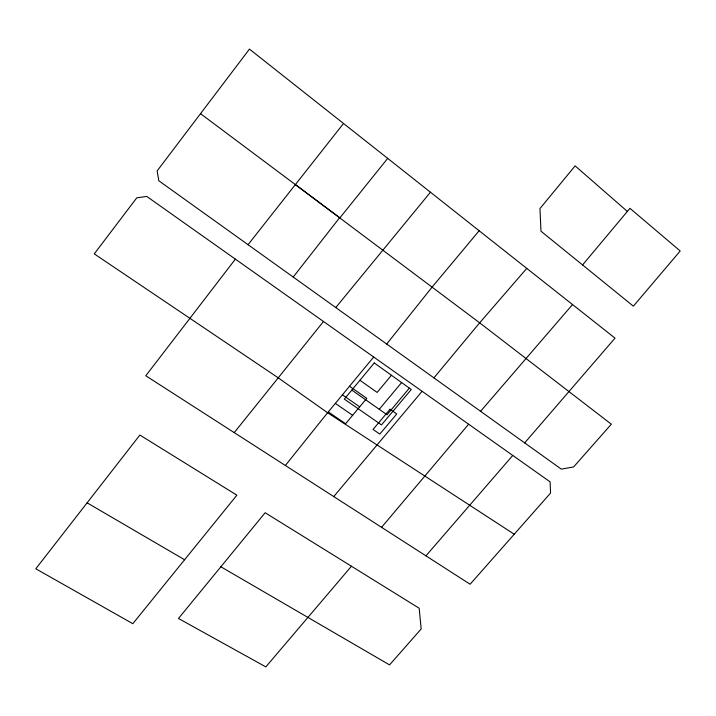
<?xml version="1.0" encoding="UTF-8"?>
<svg xmlns="http://www.w3.org/2000/svg" width="716" height="716" viewBox="0 0 716 716"><rect width="100%" height="100%" fill="white"/><g stroke="black" fill="none" stroke-linecap="round" stroke-linejoin="round"><path stroke-width="1.07" d="M235.367 259.147L145.787 375.766L470.108 584.238L550.55 493.073L550.094 481.859L146.771 196.426L136.774 197.831L94.27 253.876L278.363 377.923L327.597 412.756L514.231 534.234M87.11 502.838L35.8 568.781L132.818 623.699L236.88 495.177L139.88 435.042L87.11 502.838L184.603 559.751M293.202 277.074L339.644 217.673M248.049 244.702L343.51 123.483L249.454 49.109L157.162 170.882L158.8 180.754L561.29 469.123L573.632 466.922L611.33 424.194L479.657 322.827L295.386 184.612M323.48 321.502L234.23 432.625M386.694 344.047L432.267 286.901L479.147 230.749L615.026 338.14L524.667 442.909M285.362 465.472L327.597 412.756L373.68 357.015M479.147 230.749L387.705 158.379L339.876 217.879L200.525 113.674M335.759 307.567L430.459 192.201M220.868 566.777L265.153 512.737L419.173 608.233L421.178 628.952L389.549 664.895L220.868 566.777L178.481 618.481L265.833 666.891L351.449 566.24M433.896 377.896L479.657 322.827L526.77 268.384M391.437 375.274L377.126 392.431L359.933 380.286M409.337 388.099L387.061 414.761L351.816 390.086M379.238 409.292L401.622 382.577M582.564 264.947L629.964 208.32L680.2 250.985L633.365 306.171L540.965 231.196L539.98 208.535L575.136 165.879L627.35 211.417M333.763 496.564L422.1 391.294M381.556 527.343L468.604 424.23M572.514 304.569L480.57 411.315M425.93 555.849L512.772 455.448M328.286 411.915L345.586 423.765L366.78 398.329L349.524 386.228M335.339 403.385L352.63 415.316M342.418 394.82L359.692 406.84M343.51 123.483L387.705 158.379M374.28 362.958L344.333 399.125L381.467 424.91L411.27 389.495L374.28 362.958M390.023 409.248L373.063 429.43L379.802 434.084L396.745 413.973L390.023 409.248"/></g></svg>
